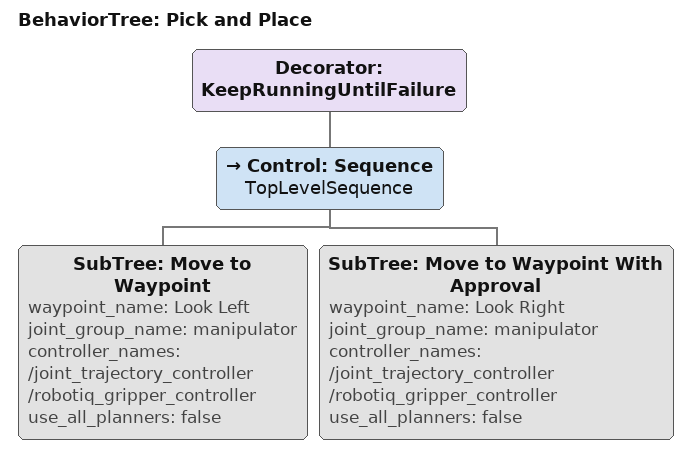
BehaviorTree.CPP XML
<?xml version='1.0' encoding='UTF-8'?>
<root BTCPP_format="4" main_tree_to_execute="Pick and Place">
  <BehaviorTree ID="Pick and Place" _description="" _hardcoded="false">
    <Decorator ID="KeepRunningUntilFailure">
      <Control ID="Sequence" name="TopLevelSequence">
        <SubTree ID="Move to Waypoint" waypoint_name="Look Left" joint_group_name="manipulator" controller_names="/joint_trajectory_controller /robotiq_gripper_controller" use_all_planners="false"/>
        <SubTree ID="Move to Waypoint With Approval" waypoint_name="Look Right" joint_group_name="manipulator" controller_names="/joint_trajectory_controller /robotiq_gripper_controller" use_all_planners="false"/>
      </Control>
    </Decorator>
  </BehaviorTree>
</root>
